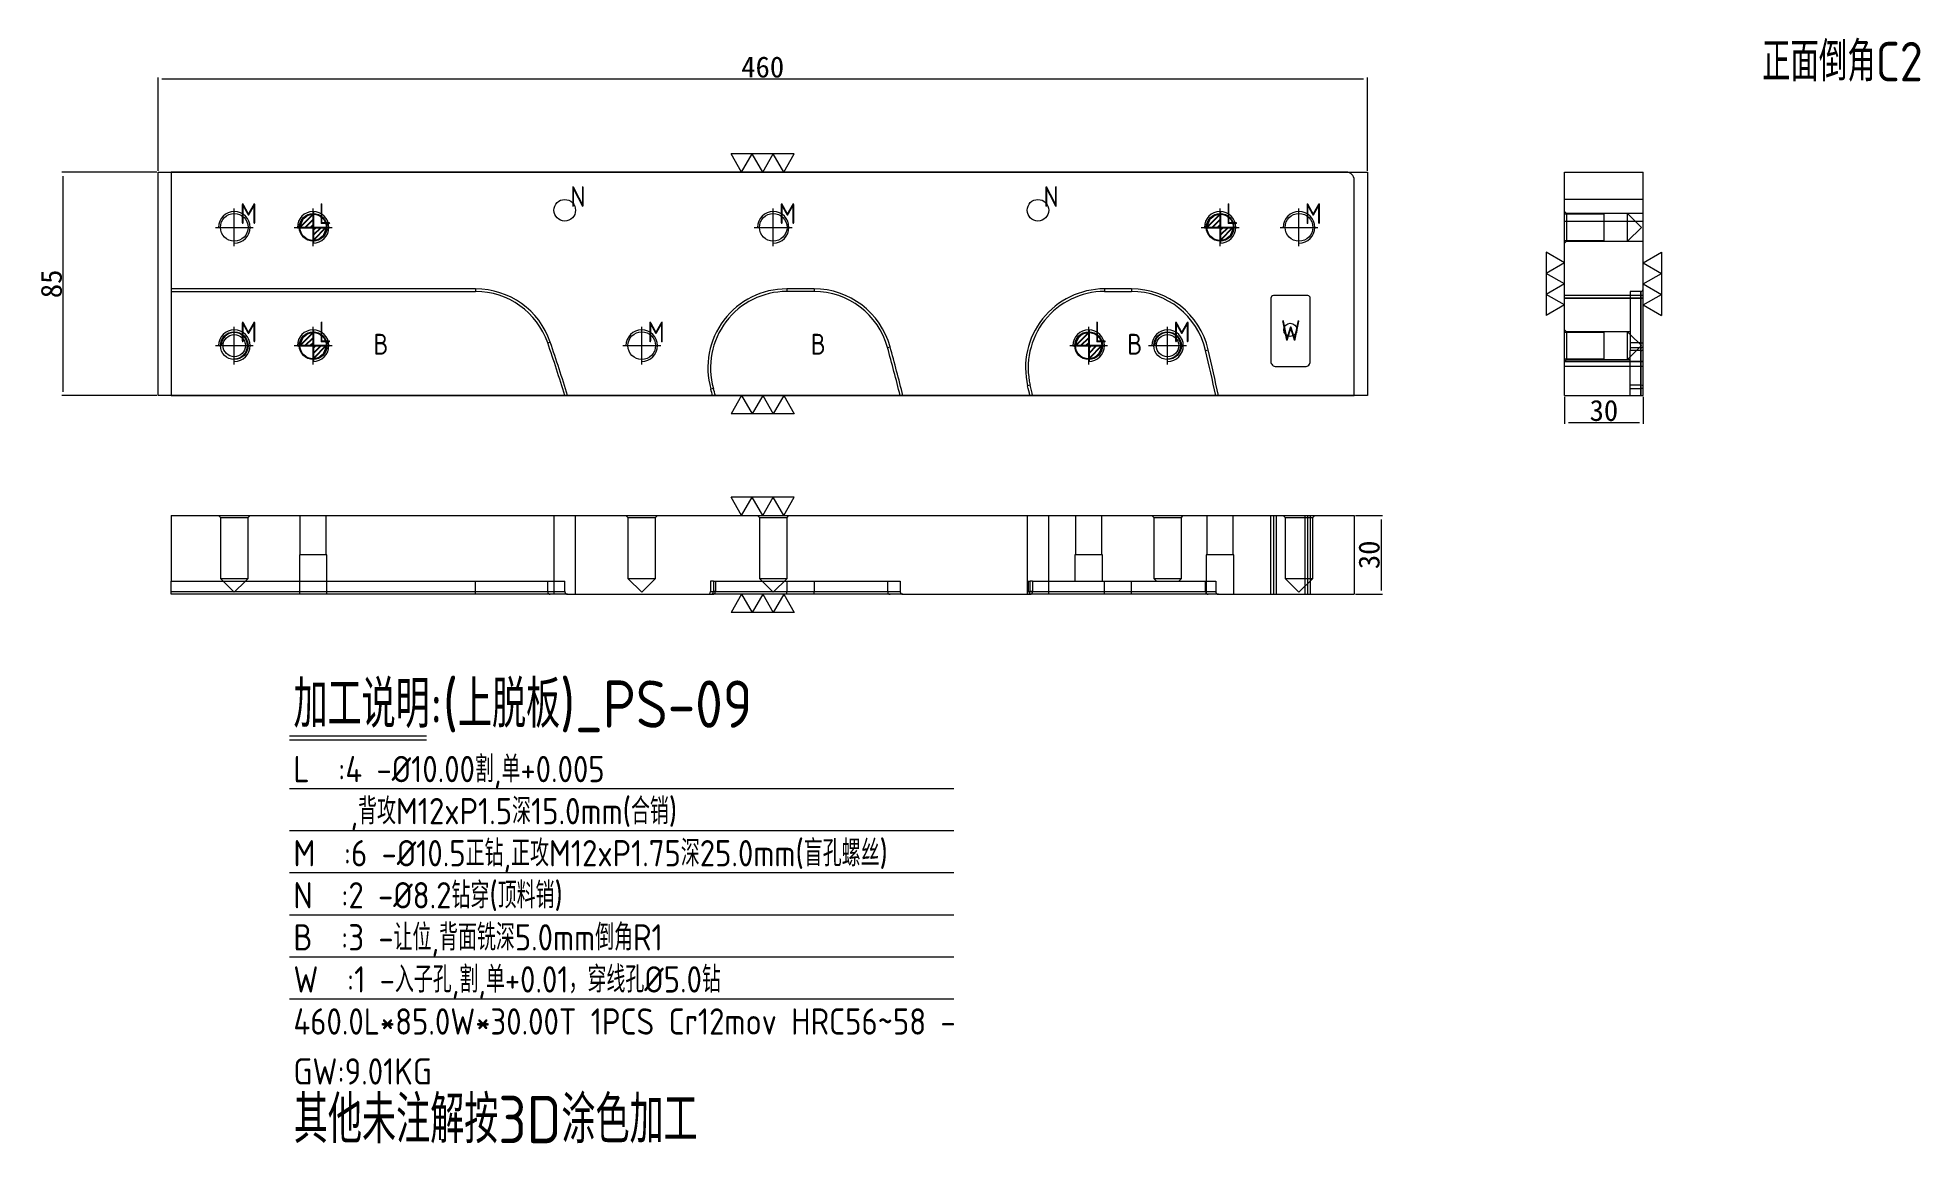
# Model space of a CAD drawing. Header units: millimetres. Extents: x 15336 to 16052, y 49831 to 50251.
import ezdxf

# ---------------------------------------------------------------- set-up
doc = ezdxf.new("R2010")
doc.units = ezdxf.units.MM
doc.linetypes.add('CENTER', pattern=[0])
doc.linetypes.add('DASHED', pattern=[0])
doc.layers.add('dim', color=4, linetype='Continuous')
doc.layers.add('PS', color=7, linetype='Continuous', true_color=0xffffff)
doc.layers.add('U1', color=7, linetype='Continuous', true_color=0xffffff)
doc.styles.add('_PUG_ERP', font='txt')
doc.styles.add('gbenor', font='gbenor.shx', dxfattribs={"bigfont": 'gbcbig'})
doc.dimstyles.new('_PUG_ERP', dxfattribs={"dimtxt": 8, "dimasz": 1.5, "dimexe": 0.5, "dimexo": 0.5, "dimgap": 0.5, "dimtad": 1, "dimtxsty": '_PUG_ERP', "dimblk": 'CLOSEDBLANK', "dimcen": 0, "dimclrd": 4, "dimclre": 4, "dimclrt": 3, "dimazin": 3, "dimtfac": 1, "dimtmove": 0, "dimatfit": 3, "dimldrblk": 'CLOSEDBLANK', "dimlwd": 9, "dimlwe": 9})

# ---------------------------------------------------------------- blocks, each defined once
blk = doc.blocks.new('*D1268')
at = {"layer": 'Defpoints', "color": 0}
for p in [(15836.7, 50069.69), (15836.7, 50039.69), (15846.9, 50039.69)]:
    blk.add_point(p, dxfattribs=at)
at = {"layer": 'dim', "color": 4, "lineweight": 9}
for p, q in [((15837.2, 50069.69), (15847.4, 50069.69)), ((15846.9, 50068.19), (15846.9, 50041.19)), ((15837.2, 50039.69), (15847.4, 50039.69))]:
    blk.add_line(p, q, dxfattribs=at)
at = {"layer": 'dim', "color": 3, "lineweight": 18, "insert": (15842.4, 50054.69), "char_height": 8, "attachment_point": 5, "rotation": 90, "style": '_PUG_ERP'}
blk.add_mtext('30', dxfattribs=at)
blk = doc.blocks.new('_ClosedBlank')
blk = doc.blocks.new('*D1269')
at = {"layer": 'Defpoints', "color": 0}
for p in [(15916.67, 50115.25), (15946.67, 50115.25), (15946.67, 50105.05)]:
    blk.add_point(p, dxfattribs=at)
at = {"layer": 'dim', "color": 4, "lineweight": 9}
for p, q in [((15916.67, 50114.75), (15916.67, 50104.55)), ((15946.67, 50114.75), (15946.67, 50104.55)), ((15918.17, 50105.05), (15945.17, 50105.05))]:
    blk.add_line(p, q, dxfattribs=at)
at = {"layer": 'dim', "color": 3, "lineweight": 18, "insert": (15931.67, 50109.55), "char_height": 8, "attachment_point": 5, "style": '_PUG_ERP'}
blk.add_mtext('30', dxfattribs=at)
blk = doc.blocks.new('pg_hx_L0')
at = {"color": 230}
for p, q in [((-0.6, 0), (0.6, 0)), ((-0.5, -0.003), (0, 0.497)), ((-0.3, 0), (0, 0.3)), ((-0.1, 0), (0, 0.1)), ((0, 0.6), (0, -0.6)), ((0.5, 0.003), (0, -0.497)), ((0.1, 0), (0, -0.1)), ((0.3, 0), (0, -0.3))]:
    blk.add_line(p, q, dxfattribs=at)
for start, end in [(90, 180), (270, 0)]:
    blk.add_arc((0, 0), 0.5, start, end, dxfattribs=at)
blk = doc.blocks.new('pg_hx_LLL0')
blk.add_blockref('pg_hx_L0', (0, 0))
blk = doc.blocks.new('*D1270')
at = {"layer": 'Defpoints', "color": 0}
for p in [(15841.7, 50235.69), (15381.7, 50200.25), (15841.7, 50200.25)]:
    blk.add_point(p, dxfattribs=at)
at = {"layer": 'dim', "color": 4, "lineweight": 9}
for p, q in [((15381.7, 50200.75), (15381.7, 50236.19)), ((15383.2, 50235.69), (15840.2, 50235.69)), ((15841.7, 50200.75), (15841.7, 50236.19))]:
    blk.add_line(p, q, dxfattribs=at)
at = {"layer": 'dim', "color": 3, "lineweight": 18, "insert": (15611.7, 50240.19), "char_height": 8, "attachment_point": 5, "style": '_PUG_ERP'}
blk.add_mtext('460', dxfattribs=at)
blk = doc.blocks.new('*D1271')
at = {"layer": 'Defpoints', "color": 0}
for p in [(15345.66, 50200.25), (15381.7, 50200.25), (15381.7, 50115.25)]:
    blk.add_point(p, dxfattribs=at)
at = {"layer": 'dim', "color": 4, "lineweight": 9}
for p, q in [((15381.2, 50200.25), (15345.16, 50200.25)), ((15345.66, 50116.75), (15345.66, 50198.75)), ((15381.2, 50115.25), (15345.16, 50115.25))]:
    blk.add_line(p, q, dxfattribs=at)
at = {"layer": 'dim', "color": 3, "lineweight": 18, "insert": (15341.16, 50157.75), "char_height": 8, "attachment_point": 5, "rotation": 90, "style": '_PUG_ERP'}
blk.add_mtext('85', dxfattribs=at)

msp = doc.modelspace()

# ---------------------------------------------------------------- linework, layer by layer
at = {"layer": 'dim', "color": 20, "linetype": 'Continuous', "lineweight": 18}
for p, q in [((15603.699, 50200.253), (15599.699, 50207.181)), ((15623.699, 50207.181), (15599.699, 50207.181)), ((15603.699, 50200.253), (15607.699, 50207.181)), ((15611.699, 50200.253), (15607.699, 50207.181)), ((15611.699, 50200.253), (15615.699, 50207.181)), ((15619.699, 50200.253), (15615.699, 50207.181)), ((15619.699, 50200.253), (15623.699, 50207.181)), ((15916.668, 50165.753), (15909.74, 50169.753)), ((15909.74, 50169.753), (15909.74, 50145.753)), ((15916.668, 50165.753), (15909.74, 50161.753)), ((15946.668, 50165.753), (15953.596, 50169.753)), ((15946.668, 50165.753), (15953.596, 50161.753)), ((15953.596, 50169.753), (15953.596, 50145.753)), ((15916.668, 50157.753), (15909.74, 50161.753)), ((15946.668, 50157.753), (15953.596, 50161.753)), ((15916.668, 50157.753), (15909.74, 50153.753)), ((15916.668, 50149.753), (15909.74, 50153.753)), ((15946.668, 50157.753), (15953.596, 50153.753)), ((15946.668, 50149.753), (15953.596, 50153.753)), ((15916.668, 50149.753), (15909.74, 50145.753)), ((15946.668, 50149.753), (15953.596, 50145.753)), ((15603.699, 50115.253), (15599.699, 50108.325)), ((15603.699, 50115.253), (15607.699, 50108.325)), ((15611.699, 50115.253), (15607.699, 50108.325)), ((15611.699, 50115.253), (15615.699, 50108.325)), ((15619.699, 50115.253), (15615.699, 50108.325)), ((15619.699, 50115.253), (15623.699, 50108.325)), ((15623.699, 50108.325), (15599.699, 50108.325)), ((15603.699, 50069.691), (15599.699, 50076.619)), ((15623.699, 50076.619), (15599.699, 50076.619)), ((15603.699, 50069.691), (15607.699, 50076.619)), ((15611.699, 50069.691), (15607.699, 50076.619)), ((15611.699, 50069.691), (15615.699, 50076.619)), ((15619.699, 50069.691), (15615.699, 50076.619)), ((15619.699, 50069.691), (15623.699, 50076.619)), ((15603.699, 50039.691), (15599.699, 50032.763)), ((15603.699, 50039.691), (15607.699, 50032.763)), ((15611.699, 50039.691), (15607.699, 50032.763)), ((15611.699, 50039.691), (15615.699, 50032.763)), ((15619.699, 50039.691), (15615.699, 50032.763)), ((15619.699, 50039.691), (15623.699, 50032.763)), ((15623.699, 50032.763), (15599.699, 50032.763))]:
    msp.add_line(p, q, dxfattribs=at)
at = {"layer": 'dim', "color": 8, "linetype": 'Continuous', "lineweight": 18}
for p, q in [((15431.699, 49985.812), (15483.863, 49985.812)), ((15431.699, 49984.312), (15483.863, 49984.312)), ((15431.699, 49965.812), (15684.419, 49965.812)), ((15431.699, 49949.812), (15684.419, 49949.812)), ((15431.699, 49933.812), (15684.419, 49933.812)), ((15431.699, 49917.812), (15684.419, 49917.812)), ((15431.699, 49901.812), (15684.419, 49901.812)), ((15431.699, 49885.812), (15684.419, 49885.812))]:
    msp.add_line(p, q, dxfattribs=at)
at = {"layer": 'dim', "color": 252, "lineweight": 18}
msp.add_lwpolyline([(15841.699, 50200.253), (15841.699, 50115.253), (15381.699, 50115.253), (15381.699, 50200.253)], close=True, dxfattribs=at)
at = {"layer": 'PS', "color": 1, "linetype": 'Continuous', "lineweight": 18}
for p, q in [((15386.699, 50200.253), (15386.699, 50115.253)), ((15836.699, 50115.253), (15836.699, 50197.253))]:
    msp.add_line(p, q, dxfattribs=at)
at = {"layer": 'PS', "color": 11, "linetype": 'Continuous', "lineweight": 18}
for p, q in [((15833.699, 50200.253), (15386.699, 50200.253)), ((15916.668, 50200.253), (15946.668, 50200.253)), ((15916.668, 50115.253), (15916.668, 50200.253)), ((15946.668, 50115.253), (15946.668, 50200.253)), ((15386.699, 50115.253), (15836.699, 50115.253)), ((15916.668, 50115.253), (15946.668, 50115.253)), ((15386.699, 50069.691), (15836.699, 50069.691)), ((15386.699, 50069.691), (15386.699, 50044.691)), ((15836.699, 50069.691), (15836.699, 50039.691)), ((15386.699, 50040.691), (15386.699, 50044.691)), ((15536.432, 50040.691), (15536.432, 50044.691)), ((15593.698, 50044.691), (15593.698, 50040.691)), ((15663.988, 50044.691), (15663.988, 50040.691)), ((15714.372, 50044.691), (15714.372, 50040.691)), ((15784.01, 50044.691), (15784.01, 50040.691)), ((15386.699, 50039.691), (15386.699, 50040.691)), ((15502.513, 50039.691), (15386.699, 50039.691)), ((15530.879, 50039.691), (15502.513, 50039.691)), ((15537.477, 50039.691), (15530.879, 50039.691)), ((15537.477, 50039.691), (15592.66, 50039.691)), ((15620.849, 50039.691), (15592.661, 50039.691)), ((15631.23, 50039.691), (15620.849, 50039.691)), ((15660.145, 50039.691), (15631.23, 50039.691)), ((15665.018, 50039.691), (15660.145, 50039.691)), ((15665.018, 50039.691), (15713.345, 50039.691)), ((15741.675, 50039.691), (15713.345, 50039.691)), ((15751.948, 50039.691), (15741.675, 50039.691)), ((15781.162, 50039.691), (15751.948, 50039.691)), ((15785.032, 50039.691), (15781.162, 50039.691)), ((15785.032, 50039.691), (15836.699, 50039.691))]:
    msp.add_line(p, q, dxfattribs=at)
at = {"layer": 'PS', "color": 31, "linetype": 'DASHED', "lineweight": 13, "ltscale": 0.447723}
for p, q in [((15946.668, 50189.853), (15916.668, 50189.853)), ((15916.668, 50181.652), (15946.668, 50181.652)), ((15386.699, 50154.853), (15502.513, 50154.853)), ((15631.23, 50154.853), (15620.849, 50154.853)), ((15741.675, 50154.853), (15751.948, 50154.853)), ((15941.668, 50154.853), (15941.668, 50132.447)), ((15941.668, 50115.253), (15941.668, 50132.447)), ((15532.299, 50069.691), (15532.299, 50039.691)), ((15540.5, 50039.691), (15540.5, 50069.691)), ((15712.299, 50069.691), (15712.299, 50039.691)), ((15720.5, 50039.691), (15720.5, 50069.691)), ((15592.93, 50044.691), (15591.849, 50044.691)), ((15592.93, 50044.691), (15593.698, 50044.691)), ((15712.675, 50044.691), (15713.454, 50044.691)), ((15714.372, 50044.691), (15713.454, 50044.691))]:
    msp.add_line(p, q, dxfattribs=at)
at = {"layer": 'PS', "color": 1, "linetype": 'CENTER', "lineweight": 18, "ltscale": 0.447723}
for p, q in [((15410.699, 50172.053), (15410.699, 50186.453)), ((15440.699, 50172.053), (15440.699, 50186.453)), ((15615.699, 50172.053), (15615.699, 50186.453)), ((15785.699, 50172.053), (15785.699, 50186.453)), ((15815.699, 50172.053), (15815.699, 50186.453)), ((15403.499, 50179.253), (15417.899, 50179.253)), ((15433.499, 50179.253), (15447.899, 50179.253)), ((15608.499, 50179.253), (15622.899, 50179.253)), ((15778.499, 50179.253), (15792.899, 50179.253)), ((15808.499, 50179.253), (15822.899, 50179.253)), ((15410.699, 50127.053), (15410.699, 50141.453)), ((15410.699, 50128.253), (15410.699, 50140.253)), ((15440.699, 50127.053), (15440.699, 50141.453)), ((15565.699, 50127.053), (15565.699, 50141.453)), ((15735.699, 50127.053), (15735.699, 50141.453)), ((15765.699, 50127.053), (15765.699, 50141.453)), ((15765.699, 50128.253), (15765.699, 50140.253)), ((15403.499, 50134.253), (15417.899, 50134.253)), ((15404.699, 50134.253), (15416.699, 50134.253)), ((15433.499, 50134.253), (15447.899, 50134.253)), ((15558.499, 50134.253), (15572.899, 50134.253)), ((15728.499, 50134.253), (15742.899, 50134.253)), ((15758.499, 50134.253), (15772.899, 50134.253)), ((15759.699, 50134.253), (15771.699, 50134.253))]:
    msp.add_line(p, q, dxfattribs=at)
at = {"layer": 'PS', "color": 5, "linetype": 'DASHED', "lineweight": 13, "ltscale": 0.447723}
for p, q in [((15917.415, 50184.506), (15916.668, 50185.253)), ((15940.668, 50184.506), (15917.415, 50184.506)), ((15917.415, 50184.506), (15917.415, 50174)), ((15945.921, 50179.253), (15940.668, 50184.506)), ((15940.668, 50174), (15940.668, 50184.506)), ((15916.668, 50173.253), (15917.415, 50174)), ((15917.415, 50174), (15940.668, 50174)), ((15940.668, 50174), (15945.921, 50179.253)), ((15917.415, 50139.506), (15916.668, 50140.253)), ((15940.668, 50139.506), (15917.415, 50139.506)), ((15917.415, 50139.506), (15917.415, 50129)), ((15941.668, 50138.506), (15940.668, 50139.506)), ((15940.668, 50129), (15940.668, 50139.506)), ((15945.921, 50134.253), (15941.668, 50138.506)), ((15940.668, 50129), (15941.668, 50130)), ((15941.668, 50130), (15945.921, 50134.253)), ((15916.668, 50128.253), (15917.415, 50129)), ((15917.415, 50129), (15940.668, 50129)), ((15404.699, 50069.691), (15405.446, 50068.944)), ((15405.446, 50068.944), (15405.446, 50045.691)), ((15405.446, 50068.944), (15415.952, 50068.944)), ((15415.952, 50068.944), (15416.699, 50069.691)), ((15415.952, 50045.691), (15415.952, 50068.944)), ((15559.699, 50069.691), (15560.446, 50068.944)), ((15560.446, 50068.944), (15560.446, 50045.691)), ((15560.446, 50068.944), (15570.952, 50068.944)), ((15570.952, 50068.944), (15571.699, 50069.691)), ((15570.952, 50045.691), (15570.952, 50068.944)), ((15609.699, 50069.691), (15610.446, 50068.944)), ((15610.446, 50068.944), (15610.446, 50045.691)), ((15610.446, 50068.944), (15620.952, 50068.944)), ((15620.952, 50068.944), (15621.699, 50069.691)), ((15620.952, 50045.691), (15620.952, 50068.944)), ((15759.699, 50069.691), (15760.446, 50068.944)), ((15760.446, 50068.944), (15760.446, 50045.691)), ((15760.446, 50068.944), (15770.952, 50068.944)), ((15770.952, 50068.944), (15771.699, 50069.691)), ((15770.952, 50045.691), (15770.952, 50068.944)), ((15809.699, 50069.691), (15810.446, 50068.944)), ((15810.446, 50068.944), (15810.446, 50045.691)), ((15810.446, 50068.944), (15820.952, 50068.944)), ((15820.952, 50068.944), (15821.699, 50069.691)), ((15820.952, 50045.691), (15820.952, 50068.944)), ((15405.446, 50045.691), (15406.446, 50044.691)), ((15405.446, 50045.691), (15415.952, 50045.691)), ((15406.446, 50044.691), (15410.699, 50040.438)), ((15410.699, 50040.438), (15414.952, 50044.691)), ((15414.952, 50044.691), (15415.952, 50045.691)), ((15560.446, 50045.691), (15565.699, 50040.438)), ((15560.446, 50045.691), (15570.952, 50045.691)), ((15565.699, 50040.438), (15570.952, 50045.691)), ((15610.446, 50045.691), (15615.699, 50040.438)), ((15610.446, 50045.691), (15620.952, 50045.691)), ((15615.699, 50040.438), (15620.952, 50045.691)), ((15760.446, 50045.691), (15761.446, 50044.691)), ((15760.446, 50045.691), (15770.952, 50045.691)), ((15769.952, 50044.691), (15770.952, 50045.691)), ((15810.446, 50045.691), (15815.699, 50040.438)), ((15810.446, 50045.691), (15820.952, 50045.691)), ((15815.699, 50040.438), (15820.952, 50045.691))]:
    msp.add_line(p, q, dxfattribs=at)
at = {"layer": 'PS', "color": 11, "linetype": 'DASHED', "lineweight": 13, "ltscale": 0.447723}
for p, q in [((15931.668, 50184.253), (15916.668, 50184.253)), ((15946.668, 50184.505), (15931.668, 50184.505)), ((15931.668, 50184.505), (15931.668, 50179.253)), ((15916.668, 50174.253), (15931.668, 50174.253)), ((15931.668, 50179.253), (15931.668, 50174)), ((15931.668, 50174), (15946.668, 50174)), ((15946.668, 50153.273), (15916.668, 50153.273)), ((15945.668, 50154.853), (15941.668, 50154.853)), ((15931.668, 50139.253), (15916.668, 50139.253)), ((15941.668, 50139.505), (15931.668, 50139.505)), ((15931.668, 50139.505), (15931.668, 50134.253)), ((15931.668, 50134.253), (15931.668, 50129)), ((15916.668, 50129.253), (15931.668, 50129.253)), ((15946.668, 50126.273), (15916.668, 50126.273)), ((15931.668, 50129), (15941.668, 50129)), ((15435.699, 50069.691), (15435.699, 50054.691)), ((15445.699, 50054.691), (15445.699, 50069.691)), ((15730.699, 50069.691), (15730.699, 50054.691)), ((15740.699, 50054.691), (15740.699, 50069.691)), ((15780.699, 50069.691), (15780.699, 50054.691)), ((15790.699, 50054.691), (15790.699, 50069.691)), ((15819.999, 50069.691), (15819.999, 50039.691)), ((15435.447, 50054.691), (15435.447, 50044.691)), ((15445.952, 50054.691), (15435.447, 50054.691)), ((15445.952, 50044.691), (15445.952, 50054.691)), ((15730.447, 50054.691), (15730.447, 50044.691)), ((15740.952, 50054.691), (15730.447, 50054.691)), ((15740.952, 50044.691), (15740.952, 50054.691)), ((15780.447, 50054.691), (15780.447, 50039.691)), ((15790.952, 50054.691), (15780.447, 50054.691)), ((15790.952, 50039.691), (15790.952, 50054.691)), ((15435.447, 50044.691), (15435.447, 50039.691)), ((15445.952, 50039.691), (15445.952, 50044.691)), ((15591.849, 50044.691), (15591.849, 50040.691)), ((15712.675, 50044.691), (15712.675, 50040.691))]:
    msp.add_line(p, q, dxfattribs=at)
at = {"layer": 'PS', "color": 155, "linetype": 'DASHED', "lineweight": 13, "ltscale": 0.447723}
for p, q in [((15502.513, 50155.853), (15386.699, 50155.853)), ((15502.513, 50155.853), (15502.513, 50154.853)), ((15631.23, 50155.853), (15620.849, 50155.853)), ((15620.849, 50155.853), (15620.849, 50154.853)), ((15631.23, 50155.853), (15631.23, 50154.853)), ((15741.675, 50155.853), (15741.675, 50154.853)), ((15751.948, 50155.853), (15741.675, 50155.853)), ((15751.948, 50155.853), (15751.948, 50154.853)), ((15946.668, 50152.273), (15916.668, 50152.273)), ((15916.668, 50152.273), (15946.668, 50152.273)), ((15945.668, 50154.853), (15945.668, 50135.293)), ((15945.668, 50118.007), (15945.668, 50154.853)), ((15945.668, 50154.853), (15945.668, 50133.583)), ((15945.668, 50119.175), (15945.668, 50154.853)), ((15945.668, 50154.853), (15945.668, 50132.447)), ((15529.933, 50135.293), (15530.879, 50135.619)), ((15659.181, 50133.583), (15660.145, 50133.85)), ((15780.188, 50132.447), (15781.162, 50132.674)), ((15945.668, 50135.293), (15941.668, 50135.293)), ((15941.668, 50133.583), (15945.668, 50133.583)), ((15945.668, 50132.447), (15941.668, 50132.447)), ((15945.668, 50135.293), (15945.668, 50115.253)), ((15945.668, 50133.583), (15945.668, 50115.253)), ((15945.668, 50132.447), (15945.668, 50115.253)), ((15946.668, 50128.273), (15916.668, 50128.273)), ((15916.668, 50128.273), (15946.668, 50128.273)), ((15592.93, 50118.007), (15591.968, 50117.736)), ((15713.454, 50119.175), (15712.481, 50118.944)), ((15945.668, 50119.175), (15941.668, 50119.175)), ((15941.668, 50118.007), (15945.668, 50118.007)), ((15945.668, 50115.253), (15945.668, 50119.175)), ((15945.668, 50115.253), (15945.668, 50118.007)), ((15805.999, 50069.691), (15805.999, 50039.691)), ((15806.999, 50069.691), (15806.999, 50039.691)), ((15817.999, 50039.691), (15817.999, 50069.691)), ((15818.999, 50039.691), (15818.999, 50069.691)), ((15592.93, 50044.691), (15592.93, 50040.691)), ((15713.454, 50040.691), (15713.454, 50044.691)), ((15591.849, 50040.691), (15593.698, 50040.691)), ((15593.698, 50040.691), (15592.93, 50040.691)), ((15712.675, 50040.691), (15714.372, 50040.691)), ((15714.372, 50040.691), (15713.454, 50040.691))]:
    msp.add_line(p, q, dxfattribs=at)
at = {"layer": 'PS', "color": 1, "linetype": 'DASHED', "lineweight": 13, "ltscale": 0.447723}
msp.add_line((15804.999, 50039.691), (15804.999, 50069.691), dxfattribs=at)
at = {"layer": 'PS', "color": 31, "linetype": 'Continuous', "lineweight": 18}
for p, q in [((15386.699, 50044.691), (15536.432, 50044.691)), ((15593.698, 50044.691), (15663.988, 50044.691)), ((15714.372, 50044.691), (15784.01, 50044.691))]:
    msp.add_line(p, q, dxfattribs=at)
at = {"layer": 'PS', "color": 155, "linetype": 'Continuous', "lineweight": 18}
for p, q in [((15502.513, 50040.691), (15502.513, 50044.691)), ((15529.933, 50040.691), (15529.933, 50044.691)), ((15620.849, 50044.691), (15620.849, 50040.691)), ((15631.23, 50044.691), (15631.23, 50040.691)), ((15659.181, 50044.691), (15659.181, 50040.691)), ((15741.675, 50040.691), (15741.675, 50044.691)), ((15751.948, 50040.691), (15751.948, 50044.691)), ((15780.188, 50040.691), (15780.188, 50044.691)), ((15386.699, 50040.691), (15502.513, 50040.691)), ((15502.513, 50039.691), (15502.513, 50040.691)), ((15502.513, 50040.691), (15529.933, 50040.691)), ((15529.933, 50040.691), (15536.432, 50040.691)), ((15593.698, 50040.691), (15620.849, 50040.691)), ((15620.849, 50040.691), (15631.23, 50040.691)), ((15620.849, 50039.691), (15620.849, 50040.691)), ((15631.23, 50039.691), (15631.23, 50040.691)), ((15631.23, 50040.691), (15659.181, 50040.691)), ((15659.181, 50040.691), (15663.988, 50040.691)), ((15714.372, 50040.691), (15741.675, 50040.691)), ((15741.675, 50040.691), (15751.948, 50040.691)), ((15741.675, 50039.691), (15741.675, 50040.691)), ((15751.948, 50039.691), (15751.948, 50040.691)), ((15751.948, 50040.691), (15780.188, 50040.691)), ((15780.188, 50040.691), (15784.01, 50040.691))]:
    msp.add_line(p, q, dxfattribs=at)
at = {"layer": 'PS', "color": 1, "lineweight": 18}
msp.add_lwpolyline([(15804.999, 50152.273), (15804.999, 50128.273, 0.4142136), (15806.999, 50126.273), (15817.999, 50126.273, 0.4142136), (15819.999, 50128.273), (15819.999, 50152.273, 0.4142136), (15818.999, 50153.273), (15805.999, 50153.273, 0.4142136)], format="xyb", close=True, dxfattribs=at)
at = {"layer": 'PS', "color": 11, "linetype": 'Continuous', "lineweight": 18}
for points in [[(15536.432, 50040.691), (15536.433, 50040.659), (15536.434, 50040.626), (15536.437, 50040.594), (15536.441, 50040.563), (15536.445, 50040.531), (15536.451, 50040.5), (15536.458, 50040.468), (15536.466, 50040.437), (15536.475, 50040.407), (15536.485, 50040.376), (15536.496, 50040.345), (15536.508, 50040.316), (15536.521, 50040.286), (15536.535, 50040.257), (15536.55, 50040.229), (15536.566, 50040.201), (15536.583, 50040.174), (15536.6, 50040.147), (15536.619, 50040.121), (15536.638, 50040.095), (15536.658, 50040.07), (15536.679, 50040.045), (15536.701, 50040.021), (15536.723, 50039.999), (15536.746, 50039.976), (15536.77, 50039.955), (15536.794, 50039.934), (15536.819, 50039.914), (15536.845, 50039.895), (15536.871, 50039.876), (15536.898, 50039.858), (15536.926, 50039.841), (15536.954, 50039.825), (15536.982, 50039.81), (15537.011, 50039.796), (15537.04, 50039.783), (15537.069, 50039.77), (15537.099, 50039.759), (15537.129, 50039.748), (15537.16, 50039.738), (15537.191, 50039.729), (15537.222, 50039.721), (15537.254, 50039.714), (15537.285, 50039.708), (15537.317, 50039.703), (15537.349, 50039.699), (15537.381, 50039.695), (15537.413, 50039.693), (15537.445, 50039.691), (15537.477, 50039.691)], [(15592.66, 50039.691), (15592.693, 50039.691), (15592.725, 50039.693), (15592.756, 50039.695), (15592.788, 50039.699), (15592.82, 50039.703), (15592.851, 50039.708), (15592.882, 50039.714), (15592.913, 50039.721), (15592.944, 50039.729), (15592.975, 50039.738), (15593.006, 50039.748), (15593.036, 50039.759), (15593.066, 50039.771), (15593.095, 50039.783), (15593.124, 50039.797), (15593.153, 50039.811), (15593.181, 50039.826), (15593.208, 50039.842), (15593.235, 50039.859), (15593.262, 50039.876), (15593.288, 50039.895), (15593.314, 50039.914), (15593.339, 50039.934), (15593.363, 50039.955), (15593.387, 50039.977), (15593.41, 50039.999), (15593.432, 50040.022), (15593.453, 50040.046), (15593.474, 50040.07), (15593.494, 50040.095), (15593.513, 50040.121), (15593.531, 50040.147), (15593.548, 50040.174), (15593.565, 50040.202), (15593.581, 50040.23), (15593.596, 50040.258), (15593.609, 50040.287), (15593.622, 50040.316), (15593.634, 50040.346), (15593.645, 50040.375), (15593.655, 50040.406), (15593.664, 50040.436), (15593.672, 50040.467), (15593.678, 50040.499), (15593.684, 50040.531), (15593.689, 50040.562), (15593.693, 50040.594), (15593.696, 50040.627), (15593.697, 50040.659), (15593.698, 50040.691)], [(15663.988, 50040.691), (15663.988, 50040.659), (15663.99, 50040.627), (15663.992, 50040.595), (15663.996, 50040.564), (15664.001, 50040.532), (15664.006, 50040.501), (15664.013, 50040.47), (15664.021, 50040.439), (15664.03, 50040.409), (15664.039, 50040.378), (15664.05, 50040.348), (15664.062, 50040.318), (15664.075, 50040.289), (15664.088, 50040.26), (15664.103, 50040.232), (15664.118, 50040.204), (15664.134, 50040.177), (15664.151, 50040.15), (15664.169, 50040.124), (15664.188, 50040.098), (15664.208, 50040.073), (15664.229, 50040.048), (15664.25, 50040.024), (15664.272, 50040.001), (15664.295, 50039.979), (15664.318, 50039.957), (15664.342, 50039.936), (15664.366, 50039.916), (15664.392, 50039.897), (15664.418, 50039.878), (15664.444, 50039.86), (15664.471, 50039.843), (15664.499, 50039.827), (15664.527, 50039.812), (15664.555, 50039.797), (15664.584, 50039.784), (15664.613, 50039.771), (15664.643, 50039.76), (15664.672, 50039.749), (15664.703, 50039.739), (15664.733, 50039.73), (15664.764, 50039.722), (15664.796, 50039.714), (15664.827, 50039.708), (15664.859, 50039.703), (15664.89, 50039.699), (15664.922, 50039.695), (15664.954, 50039.693), (15664.986, 50039.691), (15665.018, 50039.691)], [(15713.345, 50039.691), (15713.377, 50039.691), (15713.409, 50039.693), (15713.441, 50039.695), (15713.472, 50039.699), (15713.504, 50039.703), (15713.535, 50039.708), (15713.566, 50039.714), (15713.597, 50039.721), (15713.628, 50039.73), (15713.658, 50039.739), (15713.689, 50039.749), (15713.719, 50039.76), (15713.748, 50039.771), (15713.777, 50039.784), (15713.806, 50039.797), (15713.834, 50039.812), (15713.862, 50039.827), (15713.889, 50039.843), (15713.916, 50039.86), (15713.943, 50039.878), (15713.968, 50039.896), (15713.994, 50039.916), (15714.019, 50039.936), (15714.043, 50039.957), (15714.066, 50039.979), (15714.088, 50040.001), (15714.11, 50040.024), (15714.131, 50040.048), (15714.151, 50040.072), (15714.171, 50040.097), (15714.19, 50040.123), (15714.208, 50040.149), (15714.225, 50040.176), (15714.241, 50040.204), (15714.257, 50040.232), (15714.271, 50040.26), (15714.285, 50040.289), (15714.297, 50040.318), (15714.309, 50040.347), (15714.32, 50040.377), (15714.329, 50040.407), (15714.338, 50040.438), (15714.346, 50040.469), (15714.353, 50040.5), (15714.358, 50040.532), (15714.363, 50040.563), (15714.367, 50040.595), (15714.369, 50040.627), (15714.371, 50040.659), (15714.372, 50040.691)], [(15784.01, 50040.691), (15784.01, 50040.659), (15784.012, 50040.627), (15784.014, 50040.596), (15784.018, 50040.564), (15784.023, 50040.533), (15784.028, 50040.502), (15784.035, 50040.471), (15784.042, 50040.44), (15784.051, 50040.41), (15784.061, 50040.379), (15784.071, 50040.349), (15784.083, 50040.319), (15784.095, 50040.29), (15784.109, 50040.261), (15784.123, 50040.233), (15784.138, 50040.205), (15784.154, 50040.178), (15784.171, 50040.151), (15784.189, 50040.125), (15784.208, 50040.099), (15784.227, 50040.074), (15784.248, 50040.05), (15784.269, 50040.026), (15784.29, 50040.003), (15784.313, 50039.98), (15784.336, 50039.959), (15784.36, 50039.938), (15784.384, 50039.918), (15784.409, 50039.898), (15784.435, 50039.879), (15784.461, 50039.861), (15784.488, 50039.844), (15784.515, 50039.828), (15784.543, 50039.813), (15784.571, 50039.798), (15784.6, 50039.785), (15784.629, 50039.772), (15784.658, 50039.76), (15784.688, 50039.749), (15784.718, 50039.739), (15784.748, 50039.73), (15784.779, 50039.722), (15784.81, 50039.715), (15784.842, 50039.708), (15784.873, 50039.703), (15784.905, 50039.699), (15784.936, 50039.695), (15784.968, 50039.693), (15785, 50039.691), (15785.032, 50039.691)]]:
    msp.add_lwpolyline(points, dxfattribs=at)
at = {"layer": 'PS', "color": 42, "linetype": 'Continuous', "lineweight": 18}
for centre, radius in [((15536.399, 50185.753), 4.101), ((15716.399, 50185.753), 4.101), ((15410.699, 50179.253), 5.253), ((15615.699, 50179.253), 5.253), ((15815.699, 50179.253), 5.253), ((15410.699, 50134.253), 5.253), ((15410.699, 50134.253), 4.253), ((15565.699, 50134.253), 5.253), ((15765.699, 50134.253), 5.253), ((15765.699, 50134.253), 4.253), ((15812.399, 50140.253), 2.5)]:
    msp.add_circle(centre, radius, dxfattribs=at)
at = {"layer": 'PS', "color": 42, "linetype": 'DASHED', "lineweight": 18, "ltscale": 0.447723}
for centre in [(15440.699, 50179.253), (15785.699, 50179.253), (15440.699, 50134.253), (15735.699, 50134.253)]:
    msp.add_circle(centre, 5.255, dxfattribs=at)
at = {"layer": 'PS', "color": 30, "linetype": 'DASHED', "lineweight": 13, "ltscale": 0.447723}
for centre in [(15440.699, 50179.253), (15785.699, 50179.253), (15440.699, 50134.253), (15735.699, 50134.253)]:
    msp.add_circle(centre, 5.253, dxfattribs=at)
at = {"layer": 'PS', "color": 1, "linetype": 'Continuous', "lineweight": 18}
for centre in [(15440.699, 50179.253), (15785.699, 50179.253), (15440.699, 50134.253), (15735.699, 50134.253)]:
    msp.add_circle(centre, 5, dxfattribs=at)
msp.add_arc((15833.699, 50197.253), 3, 0, 90, dxfattribs=at)
at = {"layer": 'PS', "color": 42, "linetype": 'Continuous', "lineweight": 18}
for centre, radius in [((15410.699, 50179.253), 6), ((15615.699, 50179.253), 6), ((15815.699, 50179.253), 6), ((15410.699, 50134.253), 6), ((15410.699, 50134.253), 5), ((15565.699, 50134.253), 6), ((15765.699, 50134.253), 6), ((15765.699, 50134.253), 5)]:
    msp.add_arc(centre, radius, 270, 180, dxfattribs=at)
at = {"layer": 'PS', "color": 42, "linetype": 'DASHED', "lineweight": 18, "ltscale": 0.447723}
for centre in [(15440.699, 50179.253), (15785.699, 50179.253), (15440.699, 50134.253), (15735.699, 50134.253)]:
    msp.add_arc(centre, 6, 270, 180, dxfattribs=at)
at = {"layer": 'PS', "color": 155, "linetype": 'DASHED', "lineweight": 13, "ltscale": 0.447723}
for centre, radius, start, end in [((15502.513, 50125.853), 30, 18.998268, 90), ((15620.849, 50125.853), 30, 90, 195.69718), ((15631.23, 50125.853), 30, 15.460173, 90), ((15741.675, 50125.853), 30, 90, 193.313551), ((15751.948, 50125.853), 30, 13.143278, 90), ((14976.799, 49944.853), 586, 16.904958, 18.998268), ((14976.799, 49944.853), 709, 13.90652, 15.460173), ((14976.799, 49944.853), 826, 11.905341, 13.143278), ((14976.799, 49944.853), 639, 15.46601, 15.69718), ((14976.799, 49944.853), 756, 13.026214, 13.313551)]:
    msp.add_arc(centre, radius, start, end, dxfattribs=at)
at = {"layer": 'PS', "color": 31, "linetype": 'DASHED', "lineweight": 13, "ltscale": 0.447723}
for centre, radius, start, end in [((15502.513, 50125.853), 29, 18.998268, 90), ((15620.849, 50125.853), 29, 90, 195.69718), ((15631.23, 50125.853), 29, 15.460173, 90), ((15741.675, 50125.853), 29, 90, 193.313551), ((15751.948, 50125.853), 29, 13.143278, 90), ((14976.799, 49944.853), 585, 16.934726, 18.998268), ((14976.799, 49944.853), 708, 13.926558, 15.460173), ((14976.799, 49944.853), 825, 11.919983, 13.143278), ((14976.799, 49944.853), 640, 15.441241, 15.69718), ((14976.799, 49944.853), 757, 13.008704, 13.313551)]:
    msp.add_arc(centre, radius, start, end, dxfattribs=at)
at = {"layer": 'PS', "color": 11, "linetype": 'DASHED', "lineweight": 13, "ltscale": 0.447723}
for centre in [(15945.668, 50155.853), (15590.849, 50040.691), (15711.675, 50040.691)]:
    msp.add_arc(centre, 1, 270, 0, dxfattribs=at)
at = {"layer": 'PS', "color": 155, "linetype": 'DASHED', "lineweight": 13, "ltscale": 0.447723}
for centre, major_axis, ratio, start_param, end_param in [((15945.668, 50135.619), (-1, 0), 0.32554, 1.5707963, 3.1415927), ((15945.668, 50133.85), (-1, 0), 0.266568, 1.5707963, 3.1415927), ((15945.668, 50132.674), (-1, 0), 0.227387, 1.5707963, 3.1415927), ((15945.668, 50118.944), (1, 0), 0.23028, 0, 1.5707963), ((15945.668, 50117.736), (1, 0), 0.270553, 0, 1.5707963), ((15591.968, 50040.691), (0, 1), 0.962705, 3.1415927, 4.712389), ((15712.481, 50040.691), (0, 1), 0.973124, 3.1415927, 4.712389)]:
    msp.add_ellipse(centre, major_axis=major_axis, ratio=ratio, start_param=start_param, end_param=end_param, dxfattribs=at)
at = {"layer": 'PS', "color": 155, "linetype": 'Continuous', "lineweight": 18}
for centre, ratio in [((15530.879, 50040.691), 0.945528), ((15660.145, 50040.691), 0.963816), ((15781.162, 50040.691), 0.973804)]:
    msp.add_ellipse(centre, major_axis=(0, -1), ratio=ratio, start_param=4.712389, end_param=6.2831853, dxfattribs=at)

# ---------------------------------------------------------------- block references
at = {"layer": 'PS', "lineweight": 18, "ltscale": 0.447723, "xscale": 10, "yscale": 10, "zscale": 10}
for p in [(15440.699, 50179.253), (15785.699, 50179.253), (15440.699, 50134.253), (15735.699, 50134.253)]:
    msp.add_blockref('pg_hx_LLL0', p, dxfattribs=at)

# ---------------------------------------------------------------- texts
at = {"layer": 'dim', "color": 4, "lineweight": 18, "style": 'gbenor'}
for s, height, p in [('N', 7.9, (15538.506, 50186.999)), ('N', 7.9, (15718.506, 50186.999)), ('M', 7.9, (15412.844, 50180.518)), ('L', 7.9, (15442.829, 50180.51)), ('M', 7.9, (15617.844, 50180.518)), ('L', 7.9, (15787.829, 50180.51)), ('M', 7.9, (15817.844, 50180.518)), ('M', 7.9, (15412.844, 50135.518)), ('L', 7.9, (15442.829, 50135.51)), ('B', 7.9, (15463.591, 50130.858)), ('M', 7.9, (15567.844, 50135.518)), ('B', 7.9, (15629.943, 50130.858)), ('L', 7.9, (15737.829, 50135.51)), ('B', 7.9, (15750.368, 50130.858)), ('M', 7.9, (15767.844, 50135.518)), ('W', 7.9, (15808.806, 50136.078)), ('加工说明:(上脱板)_PS-09', 18, (15433.223, 49988.918)), ('    ,背攻M12xP1.5深15.0mm(合销)', 10, (15433.199, 49952.204)), ('M  :6 -%%c10.5正钻,正攻M12xP1.75深25.0mm(盲孔螺丝)', 10, (15433.199, 49936.204)), ('N  :2 -%%c8.2钻穿(顶料销)', 10, (15433.199, 49920.204)), ('B  :3 -让位,背面铣深5.0mm倒角R1', 10, (15433.199, 49904.204)), ('460.0L*85.0W*30.00T 1PCS Cr12mov HRC56~58 - ', 10, (15433.199, 49872.204)), ('GW:9.01KG ', 10, (15433.199, 49853.204))]:
    msp.add_text(s, height=height, dxfattribs=at).set_placement(p)
at = {"layer": 'dim', "color": 1, "lineweight": 18, "style": 'gbenor'}
for s, p in [('L  :4 -%%c10.00割,单+0.005', (15433.199, 49968.204)), ('W  :1 -入子孔,割,单+0.01，穿线孔%%c5.0钻', (15433.199, 49888.204))]:
    msp.add_text(s, height=10, dxfattribs=at).set_placement(p)
at = {"layer": 'dim', "color": 21, "lineweight": 18, "style": 'gbenor'}
msp.add_text('其他未注解按3D涂色加工', height=18, dxfattribs=at).set_placement((15433.367, 49830.918))
at = {"layer": 'U1', "color": 3, "lineweight": 18, "style": 'gbenor'}
msp.add_text('正面倒角C2', height=15, dxfattribs=at).set_placement((15991.86, 50234.788))

# ---------------------------------------------------------------- dimensions: what is measured, and where the dimension line sits
at = {"layer": 'dim', "lineweight": 18}
for base, p1, p2, picture, middle in [((15841.699, 50235.691), (15381.699, 50200.253), (15841.699, 50200.253), '*D1270', (15611.699, 50240.191)), ((15946.668, 50105.053), (15916.668, 50115.253), (15946.668, 50115.253), '*D1269', (15931.668, 50109.553))]:
    dim = msp.add_linear_dim(base=base, p1=p1, p2=p2, dimstyle='_PUG_ERP', dxfattribs=at)
    dim.commit()
    dim.dimension.update_dxf_attribs({"geometry": picture, "text_midpoint": middle})
for base, p1, p2, picture, middle in [((15345.657, 50200.253), (15381.699, 50115.253), (15381.699, 50200.253), '*D1271', (15341.157, 50157.753)), ((15846.899, 50039.691), (15836.699, 50069.691), (15836.699, 50039.691), '*D1268', (15842.399, 50054.691))]:
    dim = msp.add_linear_dim(base=base, p1=p1, p2=p2, angle=90, dimstyle='_PUG_ERP', dxfattribs=at)
    dim.commit()
    dim.dimension.update_dxf_attribs({"geometry": picture, "text_midpoint": middle})

doc.saveas('drawing.dxf')
